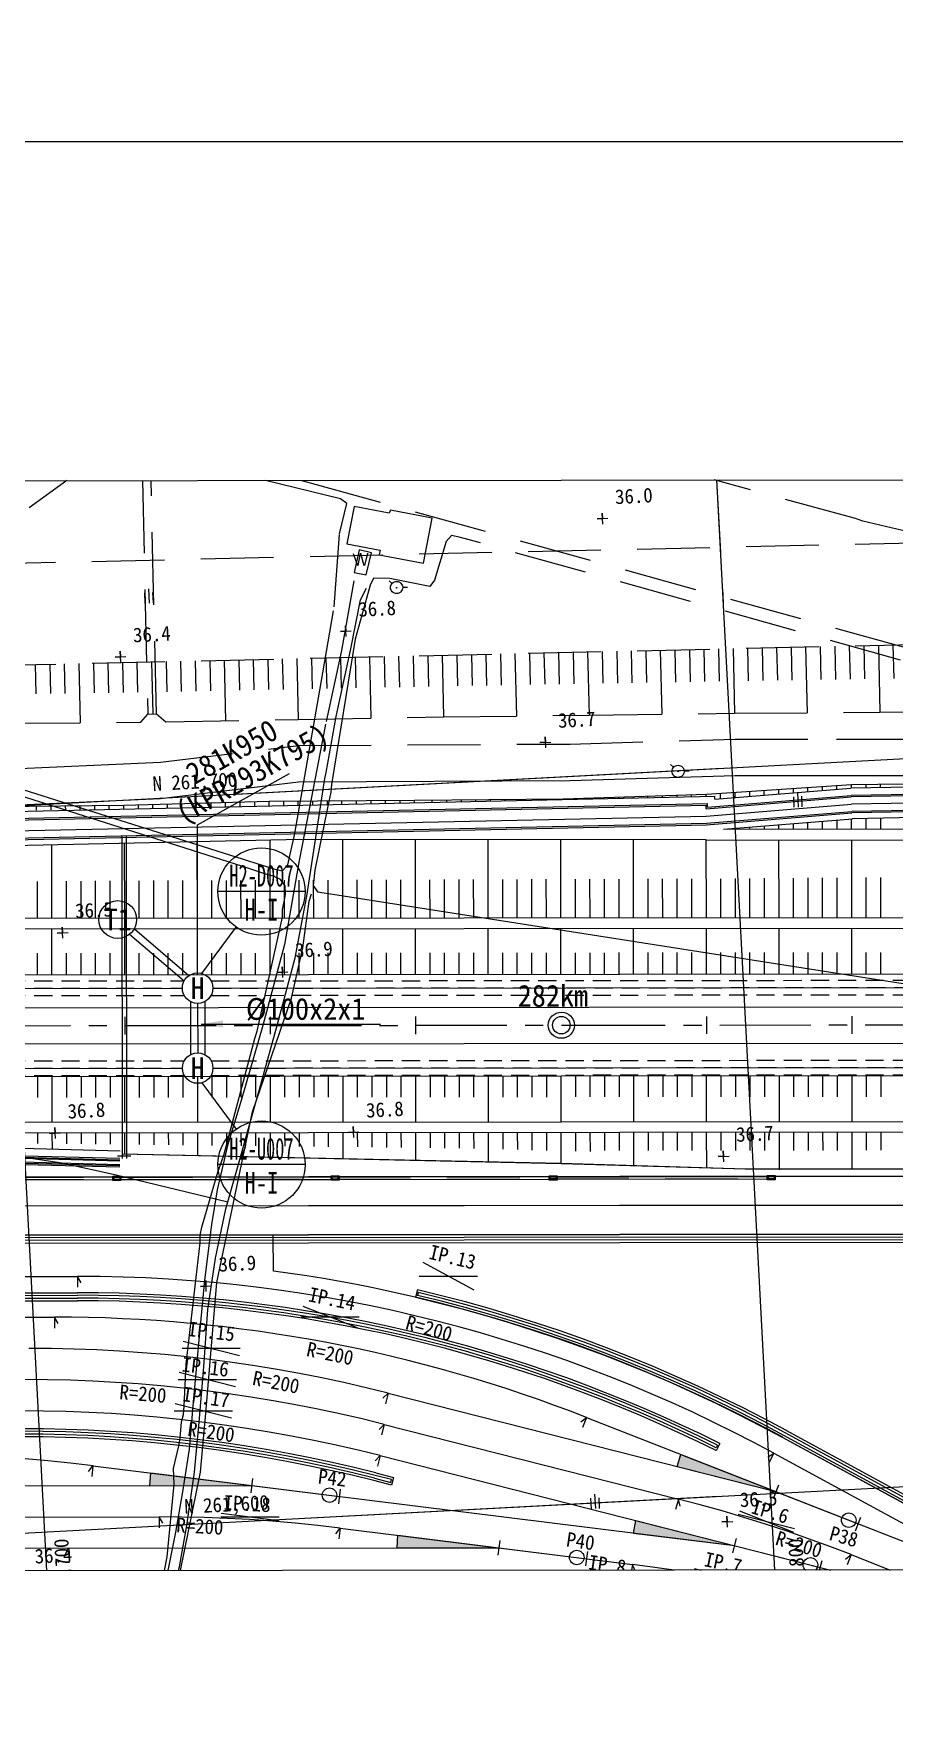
# Model space of a CAD drawing. Header units: millimetres. Extents: x 12262 to 13058, y 1103 to 1809.
# Drawn here: x 12473.9 to 12592.3, y 1401.5 to 1633.9 of the extents above; entities that cross this region are included whole.
import ezdxf
from ezdxf.enums import TextEntityAlignment as Align
from ezdxf.xclip import XClip

# ---------------------------------------------------------------- set-up
doc = ezdxf.new("R2010")
doc.units = ezdxf.units.MM
doc.header["$LTSCALE"] = 10
doc.header["$MEASUREMENT"] = 0
doc.header["$XCLIPFRAME"] = 2
for name, pattern in [('A-CENTR01', [2, 1.25, -0.25, 0.25, -0.25]), ('DASHEDX2', [1.5, 1, -0.5]), ('HIDDEN', [0.375, 0.25, -0.125])]:
    doc.linetypes.add(name, pattern=pattern)
for name, color, linetype in [('TN-CABL', 4, 'Continuous'), ('TN-MANH', 4, 'Continuous'), ('TT-WIRE-EQPM', 6, 'Continuous'), ('TZ-BASE', 253, 'Continuous'), ('TZ-CABL', 4, 'Continuous')]:
    doc.layers.add(name, color=color, linetype=linetype)
doc.layers.add('TX-PAPR', color=2, linetype='Continuous', plot=False)
doc.styles.add('GR', font='GulimChe.ttf')
doc.styles.get("Standard").update_dxf_attribs({"font": 'GulimChe.ttf'})
doc.linetypes.add('ZIGZAG', pattern='A,0.0001,-0.2,[131,ltypeshp.shx,S=0.2,R=0,X=-0.2,Y=0],-0.4,[131,ltypeshp.shx,S=0.2,R=180,X=0.2,Y=0],-0.2', length=0.8001)
doc.dimstyles.get("Standard").update_dxf_attribs({"dimtxt": 0.18, "dimasz": 0.18, "dimexe": 0.18, "dimexo": 0.0625, "dimgap": 0.09, "dimtad": 0, "dimtih": 1, "dimtoh": 1, "dimdec": 4, "dimzin": 0, "dimdsep": 46, "dimtxsty": 'Standard', "dimcen": 0.09, "dimadec": 0, "dimazin": 0, "dimtfac": 1, "dimtdec": 4, "dimtofl": 0, "dimtmove": 0, "dimatfit": 3, "dimfxl": 0, "dimtolj": 1, "dimtzin": 0, "dimarcsym": 0})

# ---------------------------------------------------------------- blocks, each defined once
blk = doc.blocks.new('JD-FG1DGHDHG')
at = {"layer": 'TZ-BASE'}
for points in [[(216.45, -58.88), (229.52, -64), (215.92, -60.55)], [(143.52, -61.43), (157.45, -63.16), (143.41, -63.18)], [(210.24, -67.98), (223.84, -71.43), (209.91, -69.7)], [(177.52, -70), (191.45, -71.73), (177.41, -71.75)]]:
    blk.add_hatch(color=256, dxfattribs=at).paths.add_polyline_path(points)
for p, q in [((117.95, 136.59), (136.53, -213.27)), ((218.09, 136.59), (236.67, -213.27)), ((699.43, 60.82), (154.41, 31.88)), ((171.64, 53.31, 37), (168.38, 33.31, 37)), ((163.35, 26.55, 37), (166.95, 47.35, 37)), ((90.99, 43.66, 37), (160.59, 21.63, 37)), ((167.63, 34.96, 36.66), (169.01, 42.66, 36.66)), ((167.33, 40.38, 36.66), (165.58, 31.32, 36.66)), ((156.21, 22, 36), (106.38, 37.88, 36)), ((222.13, 35.48), (-0.02, 23.68)), ((167.48, 34.1, 36.66), (167.63, 34.96, 36.66)), ((215.94, 35.11, 36.97), (216.14, 35.1, 36.97)), ((216.05, 35.18, 36.97), (216.05, 35.02, 36.97)), ((216.89, 35.16, 36.97), (217.56, 35.17, 36.97)), ((166.13, 25.41, 36.66), (167.48, 34.1, 36.66)), ((168.38, 33.31, 37), (168.28, 32.24, 37)), ((239.91, 33.23), (219.96, 31.92)), ((221.11, 31.27), (239.8, 32.78)), ((229.91, 31.98), (229.91, 32.57)), ((231.91, 32.14), (231.91, 32.71)), ((233.91, 32.31), (233.91, 32.84)), ((235.91, 32.47), (235.91, 32.97)), ((237.91, 32.63), (237.91, 33.1)), ((319.87, 34.22), (239.8, 32.78)), ((259.91, 33.55), (239.91, 33.23)), ((239.91, 32.78), (239.91, 33.23)), ((241.91, 32.82), (241.91, 33.27)), ((243.91, 32.86), (243.91, 33.3)), ((0.5, 26.92), (221.11, 31.69)), ((139.82, 30.43), (99.85, 29.95)), ((127.83, 29.77), (127.82, 30.28)), ((129.83, 29.79), (129.82, 30.31)), ((131.83, 29.82), (131.82, 30.33)), ((133.83, 29.84), (133.82, 30.36)), ((135.82, 29.87), (135.82, 30.38)), ((137.82, 29.89), (137.82, 30.4)), ((159.82, 30.95), (139.82, 30.43)), ((139.82, 29.93), (139.82, 30.43)), ((141.82, 29.95), (141.82, 30.48)), ((143.82, 30), (143.82, 30.53)), ((145.82, 30.05), (145.82, 30.58)), ((147.82, 30.1), (147.82, 30.64)), ((149.82, 30.16), (149.82, 30.69)), ((151.82, 30.21), (151.82, 30.74)), ((153.82, 30.26), (153.82, 30.79)), ((155.82, 30.31), (155.82, 30.84)), ((157.82, 30.36), (157.82, 30.9)), ((179.82, 31.08), (159.82, 30.95)), ((159.82, 30.37), (159.82, 30.95)), ((161.82, 30.41), (161.82, 30.97)), ((163.82, 30.45), (163.82, 30.98)), ((165.58, 31.32, 36.66), (163.93, 22.86, 36.66)), ((165.82, 30.49), (165.82, 31)), ((167.89, 30.31, 37), (166.1, 21.52, 37)), ((167.82, 30.54), (167.82, 31.02)), ((168.28, 32.24, 37), (167.89, 30.31, 37)), ((169.82, 30.58), (169.82, 31.02)), ((171.82, 30.62), (171.82, 31.04)), ((173.82, 30.67), (173.82, 31.05)), ((175.82, 30.71), (175.82, 31.07)), ((177.82, 30.75), (177.82, 31.08)), ((200.25, 31.29), (179.82, 31.08)), ((179.82, 30.8), (179.82, 31.08)), ((182.25, 30.85), (182.25, 31.1)), ((184.25, 30.89), (184.25, 31.12)), ((186.25, 30.94), (186.25, 31.15)), ((188.25, 30.98), (188.25, 31.17)), ((190.25, 31.02), (190.25, 31.19)), ((192.25, 31.07), (192.25, 31.21)), ((194.25, 31.11), (194.25, 31.23)), ((196.25, 31.15), (196.25, 31.25)), ((198.25, 31.2), (198.25, 31.27)), ((199.91, 31.23), (199.91, 31.29)), ((219.96, 31.92), (200.25, 31.29)), ((200.25, 31.24), (200.25, 31.29)), ((201.91, 31.28), (201.91, 31.35)), ((203.91, 31.32), (203.91, 31.41)), ((205.91, 31.36), (205.91, 31.47)), ((207.91, 31.4), (207.91, 31.54)), ((209.91, 31.45), (209.91, 31.6)), ((211.91, 31.49), (211.91, 31.66)), ((213.91, 31.53), (213.91, 31.73)), ((215.91, 31.58), (215.91, 31.79)), ((217.91, 31.62), (217.91, 31.85)), ((219.91, 31.66), (219.91, 31.91)), ((219.91, 28.96), (239.91, 30.58)), ((221.11, 31.27), (221.11, 31.69)), ((221.91, 31.33), (221.91, 32.05)), ((223.91, 31.5), (223.91, 32.18)), ((225.91, 31.66), (225.91, 32.31)), ((227.91, 31.82), (227.91, 32.44)), ((231.91, 31.61, 36.86), (231.99, 30.17, 36.86)), ((232.47, 32.21, 36.86), (232.58, 30.2, 36.86)), ((233.14, 30.21, 36.86), (233.06, 31.67, 36.86)), ((319.91, 32.02), (239.91, 30.58)), ((0.5, 24.22), (219.91, 28.96)), ((231.92, 27.16), (231.92, 27.93)), ((233.92, 27.16), (233.92, 28.09)), ((235.92, 27.16), (235.92, 28.25)), ((237.92, 27.17), (237.92, 28.42)), ((239.92, 27.17), (239.92, 28.58)), ((241.92, 27.17), (241.92, 28.62)), ((243.92, 27.17), (243.92, 28.66)), ((159.94, 14.93), (159.93, 25.67)), ((219.93, 25.68), (162.16, 25.71)), ((162.37, 22.25, 37), (163.35, 26.55, 37)), ((169.94, 14.93), (169.93, 25.71)), ((179.94, 14.94), (179.93, 25.7)), ((189.94, 14.95), (189.93, 25.7)), ((199.94, 14.96), (199.93, 25.7)), ((199.94, 14.96), (199.93, 25.7)), ((209.94, 14.97), (209.93, 25.69)), ((219.94, 14.98), (219.93, 25.68)), ((225.92, 27.16), (225.92, 27.44)), ((227.92, 27.16), (227.92, 27.61)), ((229.92, 27.16), (229.92, 27.77)), ((229.94, 14.99), (229.93, 25.67)), ((239.94, 15), (239.93, 25.67)), ((129.94, 14.9), (129.93, 25.02)), ((139.94, 14.91), (139.93, 25.23)), ((149.94, 14.92), (149.93, 25.45)), ((164.97, 17.94, 36.66), (166.13, 25.41, 36.66)), ((159.34, 20.94, 36), (156.21, 22, 36)), ((160.39, 20.67, 36), (159.34, 20.94, 36)), ((160.59, 21.63, 37), (161.66, 21.43, 37)), ((161.66, 21.43, 37), (162.37, 22.25, 37)), ((163.93, 22.86, 36.66), (161.93, 11.3, 36.66)), ((166.1, 21.52, 37), (165.84, 19.38, 37)), ((127.94, 14.9), (127.93, 19.94)), ((131.94, 14.9), (131.93, 19.98)), ((133.94, 14.9), (133.93, 20)), ((135.94, 14.9), (135.93, 20.03)), ((137.94, 14.91), (137.93, 20.05)), ((141.94, 14.91), (141.93, 20.06)), ((143.94, 14.91), (143.93, 20.07)), ((145.94, 14.91), (145.93, 20.08)), ((147.94, 14.91), (147.93, 20.08)), ((151.94, 14.92), (151.93, 20.1)), ((153.94, 14.92), (153.93, 20.1)), ((155.94, 14.92), (155.93, 20.11)), ((157.94, 14.92), (157.93, 20.12)), ((161.36, 20.21, 36), (160.39, 20.67, 36)), ((162.01, 19.35, 36), (161.36, 20.21, 36)), ((161.94, 14.93), (161.93, 20.13)), ((162.06, 18.22, 36), (162.01, 19.35, 36)), ((163.94, 14.93), (163.93, 20.14)), ((165.84, 19.38, 37), (166.48, 18.52, 37)), ((165.94, 14.93), (165.93, 20.14)), ((167.94, 14.93), (167.93, 20.15)), ((171.94, 14.94), (171.93, 20.16)), ((173.94, 14.94), (173.93, 20.17)), ((175.94, 14.94), (175.93, 20.18)), ((177.94, 14.94), (177.93, 20.19)), ((181.94, 14.95), (181.93, 20.2)), ((183.94, 14.95), (183.93, 20.21)), ((185.94, 14.95), (185.93, 20.21)), ((187.94, 14.95), (187.93, 20.22)), ((191.94, 14.95), (191.93, 20.23)), ((193.94, 14.96), (193.93, 20.24)), ((195.94, 14.96), (195.93, 20.25)), ((197.94, 14.96), (197.93, 20.25)), ((201.94, 14.96), (201.93, 20.27)), ((203.94, 14.97), (203.93, 20.27)), ((205.94, 14.97), (205.93, 20.28)), ((207.94, 14.97), (207.93, 20.29)), ((211.94, 14.97), (211.93, 20.3)), ((213.94, 14.97), (213.93, 20.31)), ((215.94, 14.98), (215.93, 20.32)), ((217.94, 14.98), (217.93, 20.32)), ((221.94, 14.98), (221.93, 20.34)), ((223.94, 14.98), (223.93, 20.36)), ((225.94, 14.99), (225.93, 20.37)), ((227.94, 14.99), (227.93, 20.39)), ((231.94, 14.99), (231.93, 20.42)), ((233.94, 14.99), (233.93, 20.44)), ((235.94, 14.99), (235.93, 20.46)), ((237.94, 15), (237.93, 20.47)), ((241.94, 15), (241.93, 20.5)), ((243.94, 15), (243.93, 20.52)), ((161.65, 16.11, 36), (161.89, 17.15, 36)), ((161.89, 17.15, 36), (162.06, 18.22, 36)), ((163.4, 9.45, 36.66), (164.97, 17.94, 36.66)), ((164.45, 10.83, 37), (165.3, 17.26, 37)), ((165.3, 17.26, 37), (165.64, 18.27, 37)), ((166.48, 18.52, 37), (168.56, 18.2, 37)), ((168.56, 18.2, 37), (262.15, 3.53, 37)), ((158.18, -0.64, 36), (161.63, 15.04, 36)), ((161.63, 15.04, 36), (161.65, 16.11, 36)), ((129.94, 7.14), (129.94, 13.44)), ((130.65, 12.86, 36.52), (132.15, 12.94, 36.52)), ((131.4, 12.9, 36.52), (130.65, 12.86, 36.52)), ((131.44, 12.15, 36.52), (131.36, 13.65, 36.52)), ((131.36, 13.65, 36.52), (131.4, 12.9, 36.52)), ((139.94, 7.15), (139.94, 13.45)), ((149.94, 7.16), (149.94, 13.46)), ((159.94, 7.17), (159.94, 13.47)), ((169.94, 7.17), (169.94, 13.47)), ((179.94, 7.18), (179.94, 13.48)), ((189.94, 7.19), (189.94, 13.49)), ((199.94, 7.2), (199.94, 13.5)), ((199.94, 7.2), (199.94, 13.5)), ((209.94, 7.21), (209.94, 13.51)), ((219.94, 7.22), (219.94, 13.52)), ((229.94, 7.23), (229.94, 13.53)), ((239.94, 7.24), (239.94, 13.54)), ((127.94, 7.14), (127.94, 10.08)), ((131.94, 7.14), (131.94, 10.09)), ((133.94, 7.14), (133.94, 10.09)), ((135.94, 7.14), (135.94, 10.09)), ((137.94, 7.15), (137.94, 10.09)), ((141.94, 7.15), (141.94, 10.1)), ((143.94, 7.15), (143.94, 10.1)), ((145.94, 7.15), (145.94, 10.1)), ((147.94, 7.15), (147.94, 10.1)), ((151.94, 7.16), (151.94, 10.1)), ((153.94, 7.16), (153.94, 10.11)), ((155.94, 7.16), (155.94, 10.11)), ((157.94, 7.16), (157.94, 10.11)), ((161.93, 11.3, 36.66), (158.95, 0.16, 36.66)), ((160.97, 0.32, 36.66), (163.4, 9.45, 36.66)), ((161.94, 7.17), (161.94, 10.11)), ((162.88, 3.91, 37), (164.45, 10.83, 37)), ((163.94, 7.17), (163.94, 10.12)), ((165.94, 7.17), (165.94, 10.12)), ((167.94, 7.17), (167.94, 10.12)), ((171.94, 7.18), (171.94, 10.12)), ((173.94, 7.18), (173.94, 10.12)), ((175.94, 7.18), (175.94, 10.13)), ((177.94, 7.18), (177.94, 10.13)), ((181.94, 7.19), (181.94, 10.13)), ((183.94, 7.19), (183.94, 10.13)), ((185.94, 7.19), (185.94, 10.14)), ((187.94, 7.19), (187.94, 10.14)), ((191.94, 7.19), (191.94, 10.14)), ((193.94, 7.2), (193.94, 10.14)), ((195.94, 7.2), (195.94, 10.14)), ((197.94, 7.2), (197.94, 10.15)), ((201.94, 7.2), (201.94, 10.15)), ((203.94, 7.21), (203.94, 10.15)), ((205.94, 7.21), (205.94, 10.15)), ((207.94, 7.21), (207.94, 10.16)), ((211.94, 7.21), (211.94, 10.16)), ((213.94, 7.21), (213.94, 10.16)), ((215.94, 7.22), (215.94, 10.16)), ((217.94, 7.22), (217.94, 10.16)), ((221.94, 7.22), (221.94, 10.17)), ((223.94, 7.22), (223.94, 10.17)), ((225.94, 7.23), (225.94, 10.17)), ((227.94, 7.23), (227.94, 10.17)), ((231.94, 7.23), (231.94, 10.18)), ((233.94, 7.23), (233.94, 10.18)), ((235.94, 7.23), (235.94, 10.18)), ((237.94, 7.24), (237.94, 10.18)), ((241.94, 7.24), (241.94, 10.19)), ((243.94, 7.24), (243.94, 10.19)), ((160.9, 7.44, 36.93), (162.4, 7.51, 36.93)), ((161.65, 7.48, 36.93), (160.9, 7.44, 36.93)), ((161.69, 6.73, 36.93), (161.61, 8.22, 36.93)), ((161.61, 8.22, 36.93), (161.65, 7.48, 36.93)), ((157.54, -11.74, 37), (162.88, 3.91, 37)), ((140, -1.08), (140, 1.32)), ((158.95, 0.16, 36.66), (155.97, -10.2, 36.66)), ((158.67, -7.98, 36.66), (160.97, 0.32, 36.66)), ((160, -1.06), (160, 1.34)), ((180, -1.04), (180, 1.36)), ((220, -1.01), (220, 1.39)), ((240, -0.99), (240, 1.41)), ((0, -2.51), (399.94, -2.15)), ((153.58, -17.71, 36), (157.83, -1.65, 36)), ((157.83, -1.65, 36), (158.18, -0.64, 36)), ((127.98, -9.77), (127.98, -6.86)), ((129.98, -13.16), (129.98, -6.86)), ((131.98, -9.77), (131.98, -6.86)), ((133.98, -9.76), (133.98, -6.86)), ((135.98, -9.76), (135.98, -6.86)), ((137.98, -9.76), (137.98, -6.85)), ((139.98, -13.15), (139.98, -6.85)), ((141.98, -9.76), (141.98, -6.85)), ((143.98, -9.76), (143.98, -6.85)), ((145.98, -9.75), (145.98, -6.85)), ((147.98, -9.75), (147.98, -6.85)), ((149.98, -13.14), (149.98, -6.84)), ((151.98, -9.75), (151.98, -6.84)), ((153.98, -9.75), (153.98, -6.84)), ((155.98, -9.74), (155.98, -6.84)), ((157.98, -9.74), (157.98, -6.84)), ((159.98, -13.14), (159.98, -6.83)), ((161.98, -9.74), (161.98, -6.83)), ((163.98, -9.74), (163.98, -6.83)), ((165.98, -9.74), (165.98, -6.83)), ((167.98, -9.73), (167.98, -6.83)), ((169.98, -13.13), (169.98, -6.83)), ((171.98, -9.73), (171.98, -6.82)), ((173.98, -9.73), (173.98, -6.82)), ((175.98, -9.73), (175.98, -6.82)), ((177.98, -9.73), (177.98, -6.82)), ((179.98, -13.12), (179.98, -6.82)), ((181.98, -9.72), (181.98, -6.81)), ((183.98, -9.72), (183.98, -6.81)), ((185.98, -9.72), (185.98, -6.81)), ((187.98, -9.72), (187.98, -6.81)), ((189.98, -13.11), (189.98, -6.81)), ((191.98, -9.71), (191.98, -6.81)), ((193.98, -9.71), (193.98, -6.8)), ((195.98, -9.71), (195.98, -6.8)), ((197.98, -9.71), (197.98, -6.8)), ((199.98, -13.1), (199.98, -6.8)), ((201.98, -9.7), (201.98, -6.8)), ((203.98, -9.7), (203.98, -6.79)), ((205.98, -9.7), (205.98, -6.79)), ((207.98, -9.7), (207.98, -6.79)), ((209.98, -13.09), (209.98, -6.79)), ((211.98, -9.69), (211.98, -6.79)), ((213.98, -9.69), (213.98, -6.79)), ((215.98, -9.69), (215.98, -6.78)), ((217.98, -9.69), (217.98, -6.78)), ((219.98, -13.08), (219.98, -6.78)), ((221.98, -9.69), (221.98, -6.78)), ((223.98, -9.68), (223.98, -6.78)), ((225.98, -9.68), (225.98, -6.77)), ((227.98, -9.68), (227.98, -6.77)), ((229.98, -13.07), (229.98, -6.77)), ((231.98, -9.68), (231.98, -6.77)), ((233.98, -9.67), (233.98, -6.77)), ((235.98, -9.67), (235.98, -6.77)), ((237.98, -9.67), (237.98, -6.76)), ((239.98, -13.06), (239.98, -6.76)), ((241.98, -9.67), (241.98, -6.76)), ((243.98, -9.67), (243.98, -6.76)), ((155.37, -19.78, 36.66), (158.67, -7.98, 36.66)), ((155.97, -10.2, 36.66), (154.08, -16.39, 36.66)), ((130.4, -15.42, 36.79), (130.32, -13.92, 36.79)), ((130.32, -13.92, 36.79), (130.36, -14.67, 36.79)), ((152.59, -35.23, 37), (157.54, -11.74, 37)), ((171.45, -15.28, 36.79), (171.37, -13.78, 36.79)), ((171.37, -13.78, 36.79), (171.41, -14.53, 36.79)), ((139.31, -17.14), (100.01, -16.15)), ((127.99, -16.08), (127.98, -14.63)), ((129.61, -14.71, 36.79), (131.11, -14.63, 36.79)), ((130.36, -14.67, 36.79), (129.61, -14.71, 36.79)), ((129.99, -16.91), (129.98, -14.63)), ((131.98, -16.13), (131.98, -14.62)), ((133.98, -16.15), (133.98, -14.62)), ((135.98, -16.17), (135.98, -14.62)), ((137.98, -16.2), (137.98, -14.62)), ((139.98, -17.53), (139.98, -14.62)), ((139.98, -17.55), (139.98, -14.64)), ((141.99, -16.24), (141.98, -14.61)), ((143.99, -16.26), (143.98, -14.61)), ((145.99, -16.29), (145.98, -14.61)), ((147.99, -16.31), (147.98, -14.61)), ((149.99, -17.75), (149.98, -14.61)), ((149.99, -17.77), (149.98, -14.63)), ((151.99, -16.36), (151.98, -14.61)), ((153.99, -16.38), (153.98, -14.6)), ((155.99, -16.4), (155.98, -14.6)), ((157.99, -16.42), (157.98, -14.6)), ((159.99, -17.96), (159.98, -14.6)), ((159.99, -17.98), (159.98, -14.62)), ((161.99, -16.47), (161.98, -14.6)), ((163.99, -16.49), (163.98, -14.59)), ((165.99, -16.51), (165.98, -14.59)), ((167.99, -16.54), (167.98, -14.59)), ((169.99, -18.18), (169.98, -14.59)), ((169.99, -18.2), (169.98, -14.61)), ((170.66, -14.57, 36.79), (172.16, -14.49, 36.79)), ((171.41, -14.53, 36.79), (170.66, -14.57, 36.79)), ((171.99, -16.58), (171.98, -14.59)), ((173.99, -16.61), (173.98, -14.59)), ((175.99, -16.63), (175.98, -14.58)), ((177.99, -16.65), (177.98, -14.58)), ((179.99, -18.39), (179.98, -14.58)), ((179.99, -18.42), (179.98, -14.6)), ((181.99, -16.7), (181.98, -14.58)), ((183.99, -16.72), (183.98, -14.58)), ((185.99, -16.74), (185.98, -14.57)), ((187.99, -16.77), (187.98, -14.57)), ((189.99, -18.61), (189.98, -14.57)), ((189.99, -18.63), (189.98, -14.59)), ((191.99, -16.88), (191.98, -14.57)), ((193.99, -16.94), (193.98, -14.57)), ((195.99, -17), (195.98, -14.57)), ((197.99, -17.05), (197.98, -14.56)), ((199.99, -18.82), (199.98, -14.56)), ((199.99, -18.85), (199.98, -14.59)), ((201.99, -17.17), (201.98, -14.56)), ((203.99, -17.22), (203.98, -14.56)), ((205.99, -17.05), (205.98, -14.56)), ((207.99, -17.05), (207.98, -14.55)), ((209.99, -19.12), (209.98, -14.55)), ((209.99, -19.14), (209.98, -14.58)), ((211.99, -17.05), (211.98, -14.55)), ((213.99, -17.05), (213.98, -14.55)), ((215.99, -17.05), (215.98, -14.55)), ((217.99, -17.04), (217.98, -14.55)), ((219.99, -19.42), (219.98, -14.54)), ((219.99, -19.44), (219.98, -14.57)), ((221.99, -17.04), (221.98, -14.54)), ((223.99, -17.04), (223.98, -14.54)), ((225.99, -17.04), (225.98, -14.54)), ((227.99, -17.04), (227.98, -14.54)), ((229.99, -19.72), (229.98, -14.53)), ((229.99, -19.74), (229.98, -14.56)), ((231.99, -17.04), (231.98, -14.53)), ((233.99, -17.04), (233.98, -14.53)), ((235.99, -17.04), (235.98, -14.53)), ((237.99, -17.04), (237.98, -14.53)), ((239.99, -19.55), (239.98, -14.53)), ((239.99, -19.58), (239.98, -14.55)), ((241.99, -17.03), (241.98, -14.52)), ((243.99, -17.03), (243.98, -14.52)), ((139.27, -19.37), (99.95, -18.37)), ((139.27, -19.02), (99.96, -18.02)), ((139.27, -19.17), (99.96, -18.17)), ((139.27, -18.37), (99.98, -17.37)), ((139.27, -18.52), (99.98, -17.52)), ((139.28, -18.17), (99.99, -17.17)), ((118.56, -16.84, 36.56), (131.28, -18.75, 36.56)), ((139.57, -17.52), (199.99, -18.82)), ((139.57, -17.54), (199.99, -18.85)), ((154.08, -16.39, 36.66), (152.65, -22.46, 36.66)), ((152.73, -20.06, 36), (153.58, -17.71, 36)), ((221.56, -17.9, 36.67), (223.06, -17.82, 36.67)), ((222.31, -17.86, 36.67), (221.56, -17.9, 36.67)), ((222.35, -18.61, 36.67), (222.27, -17.11, 36.67)), ((222.27, -17.11, 36.67), (222.31, -17.86, 36.67)), ((0.02, -20.8), (257.95, -20.57)), ((0.54, -20.78), (257.96, -20.55)), ((109.27, -20.73), (138.47, -20.7)), ((131.28, -18.75, 36.56), (138.77, -20.4, 36.56)), ((138.77, -20.4, 36.56), (154.11, -24.12, 36.56)), ((139.27, -20.7), (168.47, -20.67)), ((150.54, -27.61, 36), (152.73, -20.06, 36)), ((153.83, -25.07, 36.66), (155.37, -19.78, 36.66)), ((169.27, -20.67), (198.47, -20.65)), ((199.27, -20.65), (228.47, -20.62)), ((199.99, -18.82), (225.29, -19.58)), ((199.99, -18.85), (225.29, -19.6)), ((225.29, -19.58), (257.96, -19.55)), ((225.29, -19.6), (257.96, -19.57)), ((109.27, -21.09), (138.47, -21.06)), ((139.27, -21.06), (168.47, -21.03)), ((152.65, -22.46, 36.66), (151.9, -27.25, 36.66)), ((169.27, -21.03), (198.47, -21.01)), ((199.27, -21.01), (228.47, -20.98)), ((0.02, -24.8), (700.02, -24.18)), ((0.55, -24.78), (699.95, -24.14)), ((152.43, -31.88, 36.66), (153.83, -25.07, 36.66)), ((150.34, -28.69, 36), (150.54, -27.61, 36)), ((151.9, -27.25, 36.66), (150.93, -34.89, 36.66)), ((0.03, -28.8), (700.03, -28.18)), ((148.41, -46.46, 36), (150.32, -29.75, 36)), ((150.32, -29.75, 36), (150.34, -28.69, 36)), ((160.39, -33.66), (160.38, -28.66)), ((151.36, -38.92, 36.66), (152.43, -31.88, 36.66)), ((180.93, -32.43), (187.96, -36.25)), ((0.03, -34.5), (133.45, -34.38)), ((133.95, -35.25), (133.45, -34.38)), ((133.45, -34.38), (133.45, -35.88)), ((180.45, -34.34), (188.45, -34.34)), ((150.93, -34.89, 36.66), (150.08, -43.6, 36.66)), ((150.37, -35.76, 36.86), (151.87, -35.68, 36.86)), ((151.12, -35.72, 36.86), (150.37, -35.76, 36.86)), ((151.16, -36.47, 36.86), (151.08, -34.97, 36.86)), ((151.08, -34.97, 36.86), (151.12, -35.72, 36.86)), ((151.12, -53.19, 37), (152.59, -35.23, 37)), ((150.83, -46.83, 36.66), (151.36, -38.92, 36.66)), ((699.42, -39.32), (159.5, -67.99)), ((164.45, -38.49), (171.9, -41.41)), ((0.04, -40.1), (130.28, -39.99)), ((130.78, -40.85), (130.28, -39.99)), ((130.28, -39.99), (130.28, -41.49)), ((164.17, -39.96), (172.17, -39.95)), ((147.96, -43.28), (155.71, -45.25)), ((150.08, -43.6, 36.66), (149.42, -51.19, 36.66)), ((147.84, -44.27), (155.84, -44.26)), ((148.13, -52.26, 36), (148.41, -46.46, 36)), ((147.3, -48.57), (155.3, -48.56)), ((147.42, -47.58), (155.18, -49.55)), ((150.17, -54.46, 36.66), (150.83, -46.83, 36.66)), ((175.46, -51.16), (176.16, -50.45)), ((176.16, -50.45), (175.79, -51.9)), ((176.16, -50.45), (229.52, -64)), ((146.76, -52.87), (154.76, -52.87)), ((146.89, -51.88), (154.64, -53.85)), ((147.77, -54.41, 36), (148.01, -53.37, 36)), ((148.01, -53.37, 36), (148.13, -52.26, 36)), ((149.42, -51.19, 36.66), (148.81, -58.14, 36.66)), ((150.35, -61.32, 37), (151.12, -53.19, 37)), ((147.55, -56.62, 36), (147.77, -54.41, 36)), ((149.56, -61.31, 36.66), (150.17, -54.46, 36.66)), ((174.93, -55.46), (175.63, -54.75)), ((175.63, -54.75), (175.26, -56.2)), ((175.63, -54.75), (216.09, -65.03)), ((202.67, -54.41), (203.46, -53.79)), ((203.46, -53.79), (202.91, -55.18)), ((203.46, -53.79), (263.21, -77.21)), ((146.67, -60.81, 36), (147.38, -57.69, 36)), ((147.38, -57.69, 36), (147.55, -56.62, 36)), ((230.44, -56.53), (324.93, -107.96)), ((148.81, -58.14, 36.66), (147.9, -64.04, 36.66)), ((174.39, -59.77), (175.09, -59.05)), ((175.09, -59.05), (174.72, -60.5)), ((175.09, -59.05), (260.36, -80.71)), ((215.92, -60.55), (216.45, -58.88)), ((216.45, -58.88), (240.83, -68.44)), ((228.39, -59.24), (229.24, -58.72)), ((229.24, -58.72), (228.52, -60.04)), ((229.24, -58.72), (323.88, -110.23)), ((134.98, -61.24), (135.58, -60.44)), ((135.58, -60.44), (135.4, -61.93)), ((135.58, -60.44), (223.84, -71.43)), ((143.41, -63.18), (143.52, -61.43)), ((143.52, -61.43), (169.5, -64.66)), ((145.39, -86.05, 37), (150.35, -61.32, 37)), ((146.73, -62.98, 36), (146.67, -60.81, 36)), ((148.47, -68.64, 36.66), (149.56, -61.31, 36.66)), ((157.32, -64.16), (157.57, -62.17)), ((215.92, -60.55), (229.52, -64)), ((0.06, -63.3), (157.45, -63.16)), ((221.59, -64.69), (0.07, -76.46)), ((143.41, -63.18), (157.45, -63.16)), ((145.76, -72.97, 36), (146.73, -62.98, 36)), ((147.9, -64.04, 36.66), (146.94, -69.56, 36.66)), ((169.38, -65.66), (169.62, -63.67)), ((204.03, -64.92, 36.86), (204.1, -66.37, 36.86)), ((204.58, -64.33, 36.86), (204.69, -66.33, 36.86)), ((205.26, -66.33, 36.86), (205.18, -64.86, 36.86)), ((216.09, -65.03), (215.72, -66.48)), ((216.36, -65.99), (216.09, -65.03)), ((229.16, -64.94), (229.89, -63.07)), ((153.21, -66.97), (161.15, -67.96)), ((222.86, -68.88, 36.54), (222.78, -67.38, 36.54)), ((222.78, -67.38, 36.54), (222.82, -68.13, 36.54)), ((224.33, -67.12), (232.08, -69.09)), ((224.48, -66.65), (231.93, -69.57)), ((0.06, -67.6), (144.68, -67.47)), ((145.18, -68.34), (144.68, -67.47)), ((144.68, -67.47), (144.68, -68.97)), ((146.94, -69.56, 36.66), (145.75, -75.4, 36.66)), ((147.48, -74.36, 36.66), (148.47, -68.64, 36.66)), ((153.18, -67.47), (161.18, -67.46)), ((168.98, -69.81), (169.59, -69.01)), ((169.59, -69.01), (169.4, -70.5)), ((169.59, -69.01), (209.77, -74.01)), ((209.91, -69.7), (210.24, -67.98)), ((209.91, -69.7), (223.84, -71.43)), ((210.24, -67.98), (235.61, -74.43)), ((222.07, -68.17, 36.54), (223.57, -68.09, 36.54)), ((222.82, -68.13, 36.54), (222.07, -68.17, 36.54)), ((240.47, -69.37), (241.2, -67.51)), ((0.06, -71.9), (191.45, -71.73)), ((177.41, -71.75), (177.52, -70)), ((177.41, -71.75), (191.45, -71.73)), ((177.52, -70), (203.5, -73.23)), ((191.33, -72.72), (191.58, -70.74)), ((223.6, -72.4), (224.09, -70.47)), ((144.13, -88.4, 36.66), (147.48, -74.36, 36.66)), ((145.27, -75.51, 36), (145.76, -72.97, 36)), ((203.38, -74.23), (203.63, -72.24)), ((209.77, -74.01), (209.58, -75.5)), ((210.16, -74.94), (209.77, -74.01)), ((235.37, -75.39), (235.86, -73.46)), ((239.06, -73.29), (239.84, -72.67)), ((239.84, -72.67), (239.3, -74.07)), ((239.84, -72.67), (293.54, -93.72)), ((218.29, -74.57), (226.05, -76.54))]:
    blk.add_line(p, q, dxfattribs=at)
at = {"layer": 'TZ-BASE', "linetype": 'DASHEDX2'}
for p, q in [((218.09, 136.59), (222.25, 58.29)), ((142.18, 83.83), (143.11, 42.98)), ((144.31, 43.01), (143.38, 83.86)), ((0.46, 74.92), (282.96, 81.35)), ((143.41, 80.92, 36), (165.43, 74.82, 36)), ((240.47, 69.89, 36), (199.84, 80.96, 36)), ((135.56, 77.72, 36), (126.79, 71.36, 36)), ((165.49, 73.62, 37), (152.76, 76.75, 37)), ((165.43, 74.82, 36), (252.69, 50.66, 36)), ((169.6, 72.61, 37), (165.49, 73.62, 37)), ((170.48, 71.97, 37), (169.6, 72.61, 37)), ((169.5, 67.77, 37), (170.48, 71.97, 37)), ((171.49, 71.57, 39.64), (170.5, 66.41, 39.64)), ((176.32, 70.64, 39.64), (171.49, 71.57, 39.64)), ((176.48, 71.04, 39.64), (176.32, 70.64, 39.64)), ((182.23, 69.93, 39.64), (176.48, 71.04, 39.64)), ((181.03, 63.73, 39.64), (182.23, 69.93, 39.64)), ((204.91, 69.85, 35.97), (206.41, 69.93, 35.97)), ((205.66, 69.89, 35.97), (204.91, 69.85, 35.97)), ((205.7, 69.14, 35.97), (205.62, 70.64, 35.97)), ((205.62, 70.64, 35.97), (205.66, 69.89, 35.97)), ((241.47, 69.54, 36), (240.47, 69.89, 36)), ((0.47, 60.92), (383.25, 69.63)), ((168.74, 57.73, 37), (169.5, 67.77, 37)), ((184.88, 67.54, 37), (184.14, 66.73, 37)), ((185.96, 67.34, 37), (184.88, 67.54, 37)), ((250.91, 67.3, 36), (241.47, 69.54, 36)), ((170.5, 66.41, 39.64), (175.06, 65.53, 39.64)), ((171.35, 65.1, 36.89), (171.94, 63.41, 36.89)), ((172.18, 65.57, 37.56), (171.5, 62.45, 37.56)), ((172.07, 63.42, 36.89), (172.37, 65.11, 36.89)), ((173.9, 65.18, 37.56), (172.18, 65.57, 37.56)), ((172.37, 65.11, 36.89), (172.84, 63.44, 36.89)), ((172.95, 63.44, 36.89), (173.36, 65.14, 36.89)), ((173.15, 62.13, 37.56), (173.9, 65.18, 37.56)), ((175.06, 65.53, 39.64), (174.94, 64.91, 39.64)), ((184.14, 66.73, 37), (182.57, 61.4, 37)), ((246.66, 50.42, 37), (185.96, 67.34, 37)), ((174.94, 64.91, 39.64), (181.03, 63.73, 39.64)), ((171.44, 61.31, 36.66), (169.78, 51.75, 36.66)), ((171.5, 62.45, 37.56), (173.15, 62.13, 37.56)), ((173.68, 60.72, 37), (171.64, 53.31, 37)), ((174.14, 61.7, 37), (173.68, 60.72, 37)), ((176.41, 61.66, 37), (174.14, 61.7, 37)), ((176.32, 61.33, 36.74), (176.71, 60.96, 36.74)), ((181.89, 60.55, 37), (176.41, 61.66, 37)), ((177.34, 60.47, 36.74), (177.35, 60.32, 36.74)), ((178.18, 60.45, 36.74), (178.86, 60.46, 36.74)), ((182.57, 61.4, 37), (181.89, 60.55, 37)), ((142.65, 59.65, 36.91), (142.73, 58.2, 36.91)), ((143.21, 60.24, 36.91), (143.32, 58.23, 36.91)), ((143.88, 58.24, 36.91), (143.81, 59.71, 36.91)), ((171.05, 51.95, 36.66), (172.38, 58.72, 36.66)), ((172.38, 58.72, 36.66), (173.19, 60.32, 36.66)), ((177.23, 60.4, 36.74), (177.43, 60.39, 36.74)), ((0.48, 46.92), (483.54, 57.91)), ((166.95, 47.35, 37), (168.74, 57.73, 37)), ((169.6, 54.35, 36.81), (171.09, 54.43, 36.81)), ((170.35, 54.39, 36.81), (169.6, 54.35, 36.81)), ((170.39, 53.64, 36.81), (170.31, 55.14, 36.81)), ((170.31, 55.14, 36.81), (170.35, 54.39, 36.81)), ((139.4, 50.12, 36.4), (139.32, 51.62, 36.4)), ((139.32, 51.62, 36.4), (139.36, 50.87, 36.4)), ((169.78, 51.75, 36.66), (167.57, 41.6, 36.66)), ((169.01, 42.66, 36.66), (171.05, 51.95, 36.66)), ((187.62, 51.17), (187.71, 46.9)), ((189.62, 51.22), (189.71, 46.94)), ((191.62, 51.26), (191.71, 46.98)), ((193.62, 51.31), (193.81, 42.71)), ((195.61, 51.36), (195.71, 47.05)), ((197.61, 51.4), (197.71, 47.08)), ((199.61, 51.45), (199.71, 47.12)), ((201.61, 51.49), (201.71, 47.15)), ((203.61, 51.54), (203.81, 42.84)), ((203.61, 51.54), (203.81, 42.84)), ((205.61, 51.58), (205.71, 47.22)), ((207.61, 51.63), (207.71, 47.26)), ((209.61, 51.67), (209.71, 47.3)), ((211.61, 51.72), (211.71, 47.33)), ((213.61, 51.77), (213.81, 42.97)), ((215.61, 51.81), (215.71, 47.4)), ((217.61, 51.86), (217.71, 47.44)), ((219.61, 51.9), (219.71, 47.47)), ((221.61, 51.95), (221.71, 47.51)), ((223.61, 51.99), (223.81, 43.09)), ((223.61, 51.99), (223.81, 43.09)), ((225.61, 52.04), (225.71, 47.57)), ((227.61, 52.08), (227.71, 47.6)), ((229.61, 52.13), (229.71, 47.64)), ((231.61, 52.17), (231.71, 47.67)), ((233.6, 52.22), (233.81, 43.17)), ((235.6, 52.27), (235.71, 47.73)), ((237.6, 52.31), (237.71, 47.76)), ((239.6, 52.36), (239.71, 47.79)), ((241.6, 52.4), (241.71, 47.82)), ((243.6, 52.45), (243.81, 43.25)), ((243.6, 52.45), (243.81, 43.25)), ((245.6, 52.49), (245.71, 47.88)), ((127.63, 49.81), (127.72, 45.78)), ((129.63, 49.85), (129.72, 45.81)), ((131.63, 49.9), (131.72, 45.84)), ((133.63, 49.95), (133.82, 41.8)), ((135.63, 49.99), (135.72, 45.9)), ((137.63, 50.04), (137.72, 45.93)), ((138.61, 50.83, 36.4), (140.11, 50.91, 36.4)), ((139.36, 50.87, 36.4), (138.61, 50.83, 36.4)), ((139.63, 50.08), (139.72, 45.96)), ((141.63, 50.13), (141.72, 45.99)), ((143.63, 50.17), (143.79, 43)), ((143.63, 50.17), (143.79, 43)), ((145.63, 50.22), (145.72, 46.06)), ((147.63, 50.26), (147.72, 46.11)), ((149.63, 50.31), (149.72, 46.15)), ((151.63, 50.36), (151.72, 46.19)), ((153.63, 50.4), (153.82, 42.05)), ((155.63, 50.45), (155.72, 46.27)), ((157.62, 50.49), (157.72, 46.31)), ((159.62, 50.54), (159.72, 46.35)), ((161.62, 50.58), (161.72, 46.39)), ((163.62, 50.63), (163.81, 42.23)), ((163.62, 50.63), (163.81, 42.23)), ((165.62, 50.67), (165.72, 46.47)), ((167.62, 50.72), (167.72, 46.51)), ((169.62, 50.76), (169.72, 46.55)), ((171.62, 50.81), (171.72, 46.59)), ((173.62, 50.86), (173.81, 42.41)), ((175.62, 50.9), (175.72, 46.67)), ((177.62, 50.95), (177.72, 46.71)), ((179.62, 50.99), (179.72, 46.75)), ((181.62, 51.04), (181.71, 46.79)), ((183.62, 51.08), (183.81, 42.59)), ((183.62, 51.08), (183.81, 42.59)), ((185.62, 51.13), (185.71, 46.87)), ((123.82, 41.72), (142.14, 41.86)), ((142.14, 41.86), (143.11, 42.98)), ((143.11, 42.98), (144.31, 43.01)), ((144.31, 43.01), (145.62, 41.91)), ((145.62, 41.91), (163.81, 42.23)), ((163.81, 42.23), (183.81, 42.59)), ((183.81, 42.59), (203.81, 42.84)), ((203.81, 42.84), (223.81, 43.09)), ((223.81, 43.09), (243.81, 43.25)), ((243.81, 43.25), (263.81, 43.4)), ((167.57, 41.6, 36.66), (167.33, 40.38, 36.66)), ((197.85, 38.36, 36.72), (197.77, 39.85, 36.72)), ((197.77, 39.85, 36.72), (197.81, 39.1, 36.72)), ((201.21, 38.86, 34.11), (223.91, 39.55, 34.11)), ((223.91, 39.55, 34.11), (237.86, 39.55, 34.11)), ((237.86, 39.55, 34.11), (251.91, 39.55, 34.11)), ((144.85, 36.37, 34.11), (163.86, 38.68, 34.11)), ((163.86, 38.68, 34.11), (201.21, 38.86, 34.11)), ((197.06, 39.06, 36.72), (198.56, 39.14, 36.72)), ((197.81, 39.1, 36.72), (197.06, 39.06, 36.72)), ((215.03, 36.03, 36.97), (215.42, 35.67, 36.97)), ((109.27, -20.76), (138.47, -20.73)), ((139.27, -20.73), (168.47, -20.7)), ((169.27, -20.7), (198.47, -20.68)), ((199.27, -20.68), (228.47, -20.65)), ((109.27, -21.06), (138.47, -21.03)), ((139.27, -21.03), (168.47, -21)), ((169.27, -21), (198.47, -20.98)), ((199.27, -20.98), (228.47, -20.95))]:
    blk.add_line(p, q, dxfattribs=at)
at = {"layer": 'TZ-BASE', "linetype": 'ByBlock'}
for p, q in [((120.86, 35.28, 34.11), (144.85, 36.37, 34.11)), ((144.85, 31.37, 34.11), (163.86, 33.68, 34.11)), ((163.86, 33.68, 34.11), (201.21, 33.86, 34.11)), ((201.21, 33.86, 34.11), (223.91, 34.55, 34.11)), ((223.91, 34.55, 34.11), (237.86, 34.55, 34.11)), ((237.86, 34.55, 34.11), (251.91, 34.55, 34.11)), ((120.86, 30.28, 34.11), (144.85, 31.37, 34.11))]:
    blk.add_line(p, q, dxfattribs=at)
at = {"layer": 'TZ-BASE', "linetype": 'Continuous'}
for p, q in [((319.89, 33.22), (239.85, 31.78)), ((319.89, 33.02), (239.86, 31.58)), ((0.5, 25.92), (220.11, 30.67)), ((0.5, 25.72), (219.91, 30.46)), ((219.91, 29.97), (239.86, 31.58)), ((219.91, 29.97), (219.91, 30.46)), ((220.11, 30.18), (239.85, 31.78)), ((220.11, 30.18), (220.11, 30.67)), ((319.93, 31.02), (239.96, 29.59)), ((319.93, 30.82), (239.97, 29.39)), ((0.5, 23.22), (219.96, 27.96)), ((219.96, 27.96), (239.96, 29.59)), ((219.97, 27.76), (239.97, 29.39)), ((222.31, 27.15), (240.04, 28.59)), ((319.94, 30.02), (239.98, 28.59)), ((0.5, 23.02), (219.97, 27.76)), ((0.5, 22.22), (162.16, 25.71)), ((139.53, 26.23), (139.57, -18.16)), ((140.13, 26.24), (140.17, -18.16)), ((219.93, 25.65), (699.95, 26.08)), ((222.31, 27.15), (699.95, 27.58)), ((0.51, 14.78), (399.92, 15.14)), ((0.51, 13.32), (699.95, 13.95)), ((0.52, 7.02), (699.95, 7.65)), ((0.53, -6.98), (199.98, -6.8)), ((199.98, -6.8), (399.94, -6.62)), ((19.09, -13.26), (199.98, -13.1)), ((199.98, -13.1), (399.95, -12.92)), ((59.06, -14.69), (399.95, -14.38)), ((138.97, -17.79), (140.77, -17.79)), ((138.32, -20.58), (139.42, -20.58)), ((138.32, -21.18), (138.32, -20.58)), ((138.47, -20.73), (139.27, -20.73)), ((138.47, -21.03), (138.47, -20.73)), ((139.27, -20.73), (139.27, -21.03)), ((139.42, -20.58), (139.42, -21.18)), ((168.32, -20.55), (169.42, -20.55)), ((168.32, -21.15), (168.32, -20.55)), ((168.47, -20.7), (169.27, -20.7)), ((168.47, -21), (168.47, -20.7)), ((169.27, -20.7), (169.27, -21)), ((169.42, -20.55), (169.43, -21.15)), ((198.32, -20.53), (199.42, -20.53)), ((198.32, -21.13), (198.32, -20.53)), ((198.47, -20.68), (199.27, -20.68)), ((198.47, -20.98), (198.47, -20.68)), ((199.27, -20.68), (199.27, -20.98)), ((199.42, -20.53), (199.42, -21.13)), ((228.32, -20.5), (229.42, -20.5)), ((228.32, -21.1), (228.32, -20.5)), ((228.47, -20.65), (229.27, -20.65)), ((228.47, -20.95), (228.47, -20.65)), ((229.27, -20.65), (229.27, -20.95)), ((229.42, -20.5), (229.42, -21.1)), ((139.42, -21.18), (138.32, -21.18)), ((139.27, -21.03), (138.47, -21.03)), ((169.43, -21.15), (168.32, -21.15)), ((169.27, -21), (168.47, -21)), ((199.42, -21.13), (198.32, -21.13)), ((199.27, -20.98), (198.47, -20.98)), ((229.42, -21.1), (228.32, -21.1)), ((229.27, -20.95), (228.47, -20.95)), ((109.48, -29.06), (339.36, -28.85)), ((339.36, -29.25), (109.48, -29.46)), ((339.01, -28.5), (109.83, -28.71)), ((109.83, -29.81), (339.01, -29.6)), ((109.48, -37.01), (133.45, -36.98)), ((109.83, -36.66), (133.45, -36.63)), ((180.19, -36.23), (179.94, -37.3)), ((180.31, -36.62), (180.22, -37.01)), ((109.48, -37.41), (133.45, -37.38)), ((109.83, -37.76), (133.45, -37.73)), ((325.38, -107.01), (230.94, -55.6)), ((221.46, -57.6), (221.29, -57.96)), ((221.8, -57.38), (221.31, -58.37)), ((324.91, -108.01), (230.41, -56.57)), ((325.06, -107.69), (230.58, -56.26)), ((325.23, -107.33), (230.77, -55.91)), ((176.64, -63.11), (174.22, -62.49)), ((174.3, -62.15), (176.53, -62.72)), ((176.63, -62.33), (174.4, -61.76)), ((174.49, -61.42), (176.91, -62.04)), ((176.53, -62.72), (176.63, -62.33)), ((176.91, -62.04), (176.64, -63.11))]:
    blk.add_line(p, q, dxfattribs=at)
at = {"layer": 'TZ-BASE'}
blk.add_lwpolyline([(0, 2.49), (662.24, 3.08), (694.01, 3.11)], dxfattribs=at)
at = {"layer": 'TZ-BASE', "linetype": 'A-CENTR01'}
blk.add_lwpolyline([(0, 0), (201.8, 0.18), (401.2, 0.35), (601.2, 0.53), (700, 0.62)], dxfattribs=at)
at = {"layer": 'TZ-BASE', "linetype": 'DASHEDX2'}
blk.add_circle((177.34, 60.41, 36.74), 0.837, dxfattribs=at)
at = {"layer": 'TZ-BASE'}
for centre, radius in [((216.05, 35.11, 36.97), 0.837), ((200, 0.18), 1.8), ((200, 0.18), 1.2), ((168.11, -64.49), 1), ((239.53, -67.93), 1), ((202.12, -73.06), 1), ((234.26, -74.08), 1)]:
    blk.add_circle(centre, radius, dxfattribs=at)
for centre, radius, start, end in [((133.63, -234.38), 200, 61.44, 90.0511), ((133.63, -234.38), 202.5, 61.44, 82.406), ((130.46, -239.99), 200, 68.5928, 90.0511), ((126.92, -244.29), 200, 75.7456, 90.0511), ((126.38, -248.59), 200, 75.7456, 90.0511), ((125.84, -252.89), 200, 75.7456, 90.0511), ((110.86, -258.9), 200, 82.8984, 90.0511), ((166.84, -258.87), 200, 68.5928, 75.7456), ((144.86, -267.47), 200, 82.8984, 90.0511), ((185.04, -272.48), 200, 75.7456, 82.8984)]:
    blk.add_arc(centre, radius, start, end, dxfattribs=at)
at = {"layer": 'TZ-BASE', "linetype": 'Continuous'}
for centre, radius, start, end in [((133.63, -234.38), 197.75, 63.5199, 90.0511), ((133.63, -234.38), 197.4, 63.5779, 90.0511), ((133.63, -234.38), 203.55, 61.44, 76.7747), ((133.63, -234.38), 202.8, 61.44, 76.7184), ((133.63, -234.38), 203.2, 61.44, 76.7184), ((133.63, -234.38), 197, 63.578, 90.0511), ((133.63, -234.38), 196.65, 63.5199, 90.0511), ((133.63, -234.38), 202.45, 61.44, 76.775), ((125.84, -252.89), 197.55, 75.7456, 90.0511), ((125.84, -252.89), 197.2, 75.7456, 90.0511), ((125.84, -252.89), 196.8, 75.7456, 90.0511), ((125.84, -252.89), 196.45, 75.7456, 90.0511)]:
    blk.add_arc(centre, radius, start, end, dxfattribs=at)
at = {"layer": 'TZ-BASE', "linetype": 'DASHEDX2'}
for s, p in [('36.0', (207.44, 71.87, 35.96)), ('36.8', (172.13, 56.37, 31.11)), ('36.4', (141.14, 52.85, 35.96)), ('36.7', (199.59, 41.09, 35.96))]:
    blk.add_text(s, height=2, rotation=3.0398, dxfattribs=at).set_placement(p)
at = {"layer": 'TZ-BASE'}
for s, rotation, p in [('N 261,700', 3.0398, (155.44, 33.02)), ('N 261,600', 3.0398, (159.81, -66.43)), ('E 172,700', 93.0398, (132.18, -70.41)), ('E 172,800', 93.0398, (233.14, -70.41))]:
    blk.add_text(s, height=2, rotation=rotation, dxfattribs=at).set_placement(p, align=Align.RIGHT)
for s, height, rotation, p in [('36.5', 2, 3.0398, (133.18, 14.89, 35.96)), ('36.9', 2, 3.0398, (163.43, 9.46, 31.11)), ('282km', 3, 0.0505, (193.99, 2.73)), ('36.8', 2, 3.0398, (132.14, -12.68, 35.96)), ('36.8', 2, 3.0398, (173.19, -12.55, 35.96)), ('36.7', 2, 3.0398, (224.09, -15.88, 35.96)), ('IP.13', 2, 346.4986, (181.66, -31.94)), ('36.9', 2, 3.0398, (152.9, -33.74, 31.11)), ('IP.14', 2, 348.436, (165.1, -37.8)), ('IP.15', 2, 353.2813, (148.54, -42.57)), ('R=200', 2, 344.2553, (178.43, -41.6)), ('R=200', 2, 348.436, (164.83, -45.32)), ('IP.16', 2, 353.2813, (147.71, -47.45)), ('R=200', 2, 348.8971, (157.4, -49.29)), ('R=200', 2, 355.2263, (139.15, -51.26)), ('IP.17', 2, 351.7734, (147.8, -51.53)), ('R=200', 2, 351.7734, (148.5, -56.3)), ('P42', 2, 353.1068, (166.45, -62.86)), ('IP.18', 2, 356.864, (153.51, -66.47)), ('36.5', 2, 3.0398, (224.6, -66.14, 35.96)), ('IP.6', 2, 343.0386, (225.96, -66.93)), ('R=200', 2, 356.864, (147, -69.57)), ('P40', 2, 351.7228, (200.58, -71.52)), ('R=200', 2, 343.0386, (229.3, -71.27)), ('P38', 2, 344.3207, (236.72, -70.62)), ('36.4', 2, 3.0398, (127.61, -73.9, 35.96)), ('IP.8', 2, 351.7734, (203.62, -74.67)), ('IP.7', 2, 348.1225, (219.52, -74.23))]:
    blk.add_text(s, height=height, rotation=rotation, dxfattribs=at).set_placement(p)
blk = doc.blocks.new('JD-FGJF6FJ')
at = {"layer": 'TZ-BASE'}
for p, q in [((164.68, 93.57), (152.68, 93.57)), ((150.48, 82.3), (155.21, 88.68)), ((150.49, 67.26), (155.22, 60.89)), ((164.69, 56), (152.69, 56))]:
    blk.add_line(p, q, dxfattribs=at)
at = {"layer": 'TZ-BASE', "flags": 128}
blk.add_lwpolyline([(149.9, 87.03), (149.9, 102.73), (162.56, 109.82)], dxfattribs=at)
at = {"layer": 'TZ-BASE'}
for centre in [(158.68, 93.57), (158.69, 56)]:
    blk.add_circle(centre, 6, dxfattribs=at)
at = {"layer": 'TZ-BASE', "style": 'GR'}
for s, p in [('(KPR293K795)', (147.96, 102.82)), ('281K950', (149.4, 108.18))]:
    blk.add_text(s, height=3, rotation=29.2387, dxfattribs=at).set_placement(p)
for s, width, p in [('H2-D007', 0.65, (158.68, 95.73)), ('H-I', 0.8, (158.68, 91.07)), ('H2-U007', 0.65, (158.68, 58.16)), ('H-I', 0.8, (158.68, 53.5))]:
    blk.add_text(s, height=3, dxfattribs=dict(at, width=width)).set_placement(p, align=Align.MIDDLE)
at = {"layer": 'TZ-BASE'}
blk.add_text('Ø100x2x1', height=3, rotation=0.0518, dxfattribs=at).set_placement((164.76, 77.42), align=Align.MIDDLE)
blk.add_leader([(150.4, 75.34), (175.06, 75.34)], dimstyle='Standard', override={"dimtxt": 3, "dimasz": 3, "dimexe": 2, "dimexo": 3, "dimgap": 1, "dimtad": 0, "dimtih": 0, "dimcen": 1, "dimaunit": 1, "dimadec": 8, "dimtix": 1, "dimtofl": 1, "dimtmove": 2, "dimtvp": 2}, dxfattribs=at)

msp = doc.modelspace()

# ---------------------------------------------------------------- linework, layer by layer
at = {"layer": 'TN-CABL', "linetype": 'ZIGZAG', "ltscale": 0.5}
for points in [[(12346.5, 1502.48), (12494.37, 1502.61)], [(12498.57, 1502.61), (12644.37, 1502.74)], [(12346.5, 1491.48), (12494.38, 1491.61)], [(12498.58, 1491.61), (12644.38, 1491.74)]]:
    msp.add_lwpolyline(points, dxfattribs=at)
at = {"layer": 'TN-MANH'}
for centre in [(12496.47, 1502.61), (12496.48, 1491.61)]:
    msp.add_circle(centre, 2.1, dxfattribs=at)
at = {"layer": 'TT-WIRE-EQPM'}
msp.add_circle((12485.48, 1512.05), 2.6, dxfattribs=at)
at = {"layer": 'TX-PAPR'}
msp.add_lwpolyline([(12261.89, 1103.05), (13057.89, 1103.05), (13057.89, 1619.05), (12261.89, 1619.05)], close=True, dxfattribs=at)
msp.add_lwpolyline([(12346.57, 1422.33), (12346.44, 1572.33), (13046.44, 1572.94), (13046.57, 1422.94), (12346.57, 1422.33)], dxfattribs=at)
at = {"layer": 'TZ-CABL', "linetype": 'ByBlock'}
for p, q in [((12494.6, 1503.56), (12487.12, 1509.97)), ((12495.25, 1504.32), (12487.77, 1510.73))]:
    msp.add_line(p, q, dxfattribs=at)
at = {"layer": 'TZ-CABL', "linetype": 'HIDDEN'}
for points in [[(12346.5, 1503.48), (12494.63, 1503.61)], [(12346.5, 1502.48), (12494.37, 1502.61)], [(12498.32, 1503.61), (12644.63, 1503.74)], [(12498.32, 1501.61), (12644.63, 1501.74)], [(12498.57, 1502.61), (12644.37, 1502.74)], [(12346.5, 1501.48), (12494.63, 1501.61)], [(12346.49, 1492.48), (12494.64, 1492.61)], [(12498.33, 1492.61), (12644.64, 1492.74)], [(12346.5, 1491.48), (12494.38, 1491.61)], [(12346.5, 1490.48), (12494.64, 1490.61)], [(12498.33, 1490.61), (12644.64, 1490.74)], [(12498.58, 1491.61), (12644.38, 1491.74)]]:
    msp.add_lwpolyline(points, dxfattribs=at)
at = {"layer": 'TZ-CABL'}
for points in [[(12495.47, 1500.76), (12495.48, 1493.46)], [(12497.47, 1500.76), (12497.48, 1493.46)]]:
    msp.add_lwpolyline(points, dxfattribs=at)
at = {"layer": 'TZ-CABL', "linetype": 'ZIGZAG', "ltscale": 0.5}
msp.add_lwpolyline([(12496.47, 1500.51), (12496.48, 1493.71)], dxfattribs=at)

# ---------------------------------------------------------------- block references
at = {"layer": 'TZ-BASE'}
ref = msp.add_blockref('JD-FG1DGHDHG', (12346.5, 1497.33), dxfattribs=at)
XClip(ref).set_block_clipping_path([(0.0661112178, -74.999970862), (-0.0661112178, 74.999970862), (699.9336168335, 75.6170088947), (700.0658392588, -74.3829328294)])
msp.add_blockref('JD-FGJF6FJ', (12346.57, 1422.33), dxfattribs=at)

# ---------------------------------------------------------------- texts
at = {"layer": 'TN-MANH', "linetype": 'ByBlock'}
for p in [(12496.47, 1502.61), (12496.48, 1491.61)]:
    msp.add_text('H', height=3, dxfattribs=at).set_placement(p, align=Align.MIDDLE)
at = {"layer": 'TT-WIRE-EQPM'}
msp.add_text('T1', height=3, dxfattribs=at).set_placement((12485.48, 1512.05), align=Align.MIDDLE)

doc.saveas('drawing.dxf')
